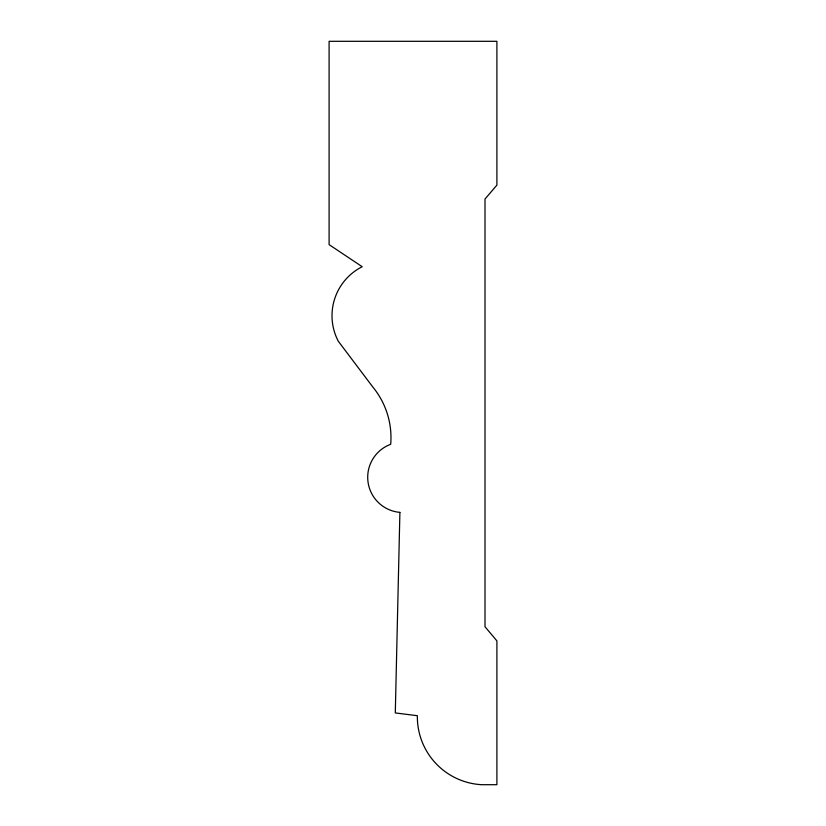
<?xml version="1.0" encoding="UTF-8"?>
<svg xmlns="http://www.w3.org/2000/svg" width="826" height="826" viewBox="0 0 826 826"><rect width="100%" height="100%" fill="white"/><g stroke="black" fill="none" stroke-linecap="round" stroke-linejoin="round"><path stroke-width="1.24" d="M399.898 512.368L395.293 712.931L417.357 715.698A67.99 67.99 0 0 0 481.713 784.7L496.901 784.7L496.901 640.873L485.007 626.748L485.007 199.014L496.901 185.127L496.901 41.3L329.099 41.3L329.099 244.63L362.201 266.715A54.888 54.888 0 0 0 338.299 341.241L372.825 387.022A79.699 79.699 0 0 1 390.698 444.285A35.198 35.198 0 0 0 399.898 512.368"/></g></svg>
